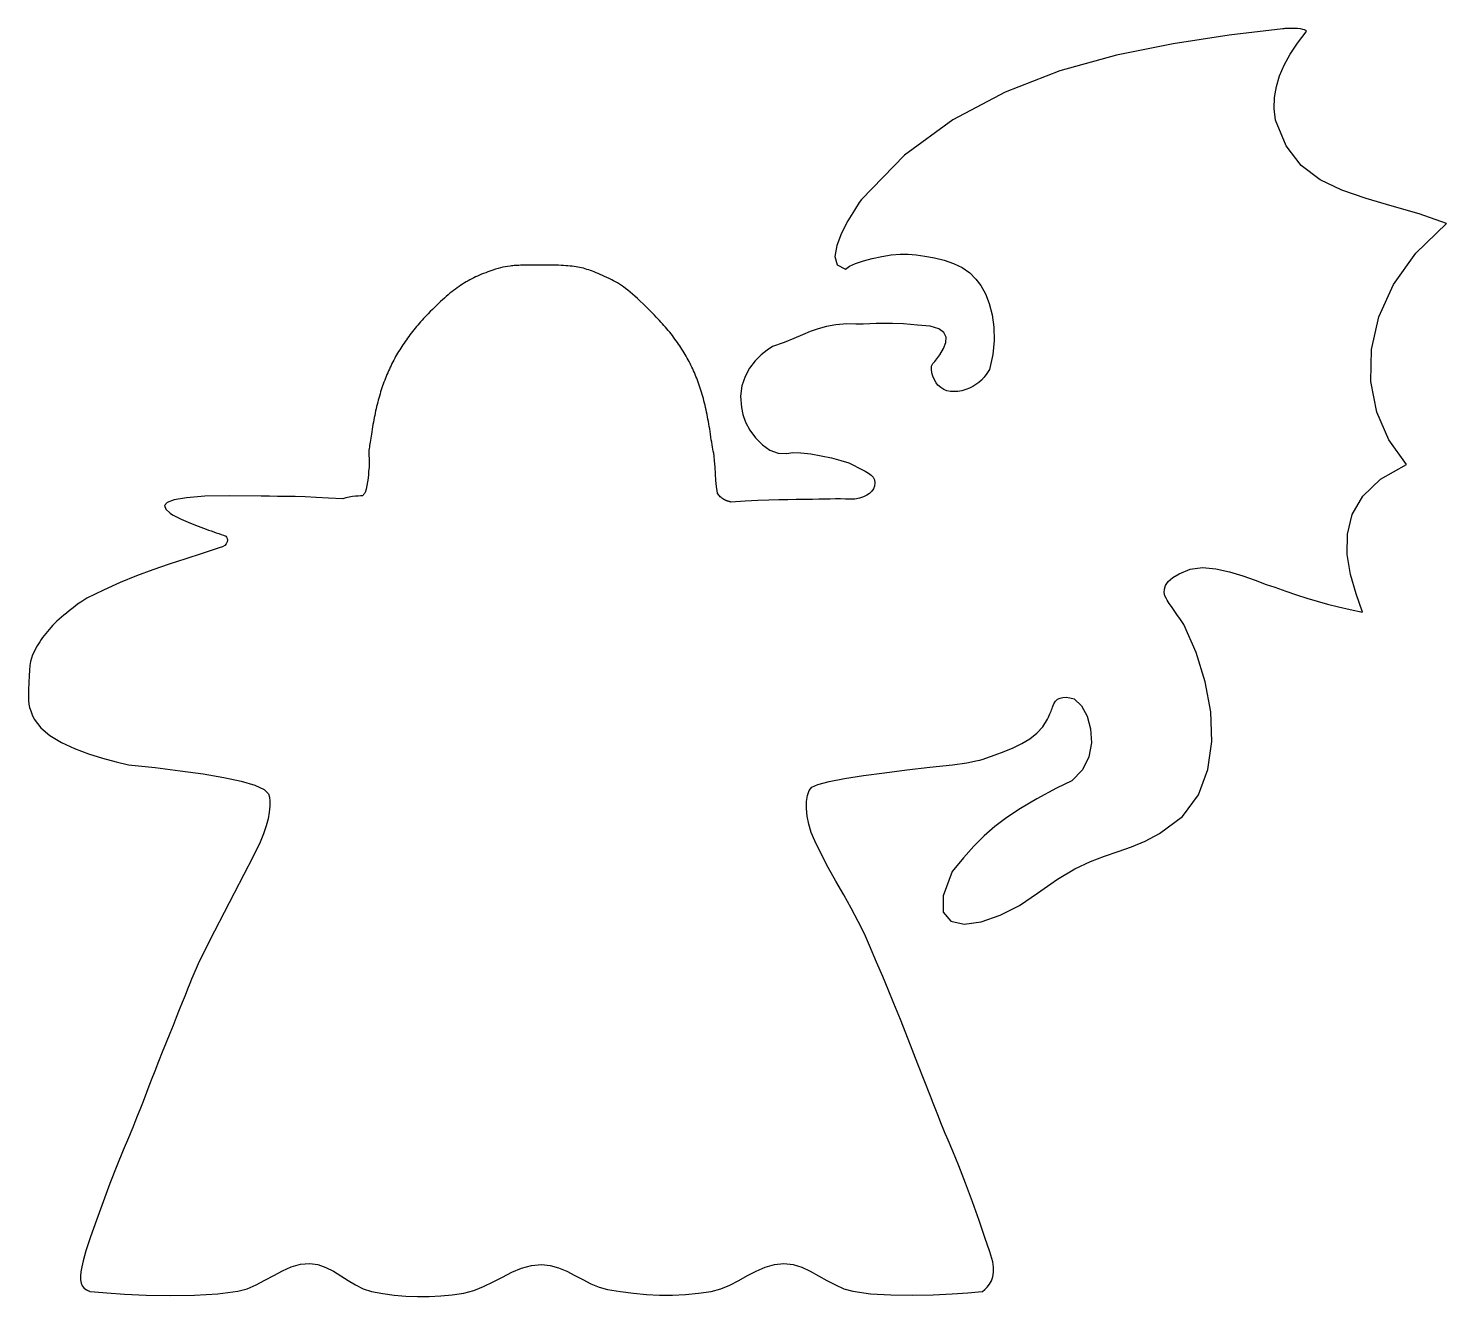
# Model space of a CAD drawing. Extents: x 0 to 233, y -1 to 208.
import ezdxf

# ---------------------------------------------------------------- set-up
doc = ezdxf.new("R2010")
doc.units = 0
doc.layers.get('0').update_dxf_attribs({"linetype": 'CONTINUOUS'})

msp = doc.modelspace()

# ---------------------------------------------------------------- linework, layer by layer
at = {"color": 7}
msp.add_lwpolyline([(207.73099, 207.740308), (207.551184, 207.740298), (207.371389, 207.737916), (207.192322, 207.73318), (207.014704, 207.72601), (206.839256, 207.716353), (206.6667, 207.704182), (206.497756, 207.689445), (206.333143, 207.672088), (197.508797, 206.603327), (188.325194, 205.215882), (178.985106, 203.320436), (169.691309, 200.727678), (160.646578, 197.248301), (152.05369, 192.692988), (144.115414, 186.872431), (137.034529, 179.597317), (136.684631, 179.096429), (135.866023, 177.84779), (134.816067, 176.092303), (133.772124, 174.070871), (132.971551, 172.024398), (132.651714, 170.193785), (133.04997, 168.819935), (134.403682, 168.143752), (135.055173, 168.608681), (136.068596, 169.071607), (137.353768, 169.510686), (138.820517, 169.904077), (140.378659, 170.229938), (141.938023, 170.466426), (143.408426, 170.591699), (144.699694, 170.583913), (146.007294, 170.465002), (147.474202, 170.273851), (149.033137, 169.990095), (150.616825, 169.593368), (152.157986, 169.063304), (153.589342, 168.379538), (154.843618, 167.521704), (155.853535, 166.469436), (156.688017, 165.430624), (157.437855, 164.091283), (158.066034, 162.485246), (158.535537, 160.646347), (158.809349, 158.608421), (158.850452, 156.405301), (158.621833, 154.070821), (158.086475, 151.638817), (157.654778, 150.945516), (157.219031, 150.36533), (156.773867, 149.881472), (156.313918, 149.477159), (155.833826, 149.135603), (155.328218, 148.840022), (154.791735, 148.573629), (154.21901, 148.319639), (153.526778, 148.146909), (152.870466, 148.035949), (152.248288, 147.993822), (151.658452, 148.027586), (151.099171, 148.144301), (150.568649, 148.351026), (150.065102, 148.654821), (149.586736, 149.062747), (149.308264, 149.454539), (149.034328, 149.950184), (148.794086, 150.511197), (148.616704, 151.099094), (148.53135, 151.675392), (148.56718, 152.201606), (148.753364, 152.639253), (149.119063, 152.949848), (149.909504, 154.033314), (150.534217, 155.081769), (150.912258, 156.064733), (150.962696, 156.951724), (150.60459, 157.712263), (149.757003, 158.315869), (148.338992, 158.732062), (146.269625, 158.930361), (143.949076, 159.114295), (142.124769, 159.199213), (140.672442, 159.212059), (139.467833, 159.17977), (138.386685, 159.129289), (137.304735, 159.087557), (136.097724, 159.081514), (134.641394, 159.138101), (132.833427, 158.973622), (131.287496, 158.69916), (129.912364, 158.326264), (128.616797, 157.866484), (127.309557, 157.331367), (125.89941, 156.732464), (124.29512, 156.081323), (122.40545, 155.389493), (121.505758, 154.816192), (120.52676, 154.024997), (119.545629, 153.028203), (118.639542, 151.838107), (117.885673, 150.467005), (117.361195, 148.927192), (117.143287, 147.230965), (117.309119, 145.39062), (117.49509, 144.252646), (117.96831, 142.968933), (118.691552, 141.639571), (119.627589, 140.364655), (120.739196, 139.244272), (121.989146, 138.378513), (123.340215, 137.867473), (124.755174, 137.811238), (125.732794, 137.94929), (127.08731, 137.912584), (128.688325, 137.734012), (130.405439, 137.446476), (132.108247, 137.082867), (133.666352, 136.676086), (134.949353, 136.259026), (135.826852, 135.864587), (136.46113, 135.500259), (137.081837, 135.178843), (137.666137, 134.879075), (138.19119, 134.579699), (138.634155, 134.259453), (138.972197, 133.897074), (139.182472, 133.471307), (139.242146, 132.960889), (139.171725, 132.445938), (139.005196, 131.993056), (138.741457, 131.597419), (138.379406, 131.254194), (137.917944, 130.958551), (137.355969, 130.705668), (136.692378, 130.490709), (135.926071, 130.308853), (135.185047, 130.320257), (134.410908, 130.327454), (133.602505, 130.330285), (132.75868, 130.328433), (131.878279, 130.321977), (130.960148, 130.310626), (130.003135, 130.294222), (129.006079, 130.272553), (127.6507, 130.251968), (126.300984, 130.234585), (124.907741, 130.21363), (123.421786, 130.182401), (121.793931, 130.134146), (119.97499, 130.062132), (117.915777, 129.959617), (115.567105, 129.819864), (115.482206, 129.850942), (115.39487, 129.880398), (115.305369, 129.908362), (115.213971, 129.934957), (115.120952, 129.960305), (115.026578, 129.98454), (114.931121, 130.007797), (114.83485, 130.030181), (114.774051, 130.058018), (114.714255, 130.086029), (114.655656, 130.114236), (114.598442, 130.142669), (114.542811, 130.171349), (114.488952, 130.200297), (114.437062, 130.229545), (114.387334, 130.259109), (114.229827, 130.361241), (114.082047, 130.469291), (113.943453, 130.584197), (113.8135, 130.70689), (113.691651, 130.838303), (113.577365, 130.979368), (113.470097, 131.131017), (113.369307, 131.294188), (113.274464, 131.674439), (113.185019, 132.402922), (113.100435, 133.368958), (113.020173, 134.461867), (112.943698, 135.570966), (112.870472, 136.58558), (112.799958, 137.395022), (112.731621, 137.888618), (112.664923, 138.197525), (112.599311, 138.527306), (112.534242, 138.878893), (112.469187, 139.253215), (112.403604, 139.651201), (112.336956, 140.07378), (112.268706, 140.521884), (112.198319, 140.996438), (112.134507, 141.422393), (112.06892, 141.842599), (112.001493, 142.257175), (111.932159, 142.666226), (111.860862, 143.069869), (111.787533, 143.468216), (111.71211, 143.861378), (111.634529, 144.249469), (111.554749, 144.632597), (111.472713, 145.010875), (111.388369, 145.384419), (111.301662, 145.753345), (111.212543, 146.117771), (111.120957, 146.477812), (111.026855, 146.833585), (110.930179, 147.185208), (110.830887, 147.532787), (110.728906, 147.876431), (110.624181, 148.216254), (110.516651, 148.55237), (110.406262, 148.884893), (110.292957, 149.213937), (110.176678, 149.539617), (110.057364, 149.862047), (109.934957, 150.181332), (109.809415, 150.497579), (109.680679, 150.810907), (109.548697, 151.121432), (109.413408, 151.429274), (109.274758, 151.734548), (109.13269, 152.037372), (108.987146, 152.337865), (108.838074, 152.636132), (108.685423, 152.932279), (108.529133, 153.226421), (108.369145, 153.518671), (108.205408, 153.809145), (108.037858, 154.097958), (107.866442, 154.385223), (107.6911, 154.671055), (107.511763, 154.955583), (107.328385, 155.238926), (107.140912, 155.521189), (106.949293, 155.80248), (106.753472, 156.082902), (106.553402, 156.362562), (106.349025, 156.641564), (106.140292, 156.920014), (105.927131, 157.198033), (105.709474, 157.475751), (105.487272, 157.753281), (105.260471, 158.030737), (105.029024, 158.308232), (104.792878, 158.585883), (104.551985, 158.863801), (104.306296, 159.1421), (104.05577, 159.42089), (103.800339, 159.700279), (103.539938, 159.980384), (103.274511, 160.26132), (103.003985, 160.543204), (102.728302, 160.826153), (102.447397, 161.110283), (102.161205, 161.395849), (101.624286, 161.924229), (101.118175, 162.414926), (100.640526, 162.869832), (100.18899, 163.290837), (99.761225, 163.679833), (99.354883, 164.038713), (98.967618, 164.369366), (98.597082, 164.673685), (98.240932, 164.953556), (97.896815, 165.21087), (97.562358, 165.447524), (97.235203, 165.665414), (96.912983, 165.866438), (96.593335, 166.052491), (96.273887, 166.225472), (95.952284, 166.387276), (95.542611, 166.584875), (95.150607, 166.771548), (94.774808, 166.947601), (94.413737, 167.113335), (94.065926, 167.269057), (93.729905, 167.41507), (93.404201, 167.551679), (93.087341, 167.679187), (92.777842, 167.797898), (92.474235, 167.908121), (92.175057, 168.010161), (91.878838, 168.104325), (91.584111, 168.190919), (91.289407, 168.270248), (90.993262, 168.34262), (90.694206, 168.408341), (90.390755, 168.467719), (90.081423, 168.521061), (89.764746, 168.56867), (89.439261, 168.61085), (89.103504, 168.647902), (88.756008, 168.680129), (88.395313, 168.707834), (88.019951, 168.731319), (87.628452, 168.750892), (87.219335, 168.766864), (86.791131, 168.77954), (86.34236, 168.789227), (85.871553, 168.796228), (85.377234, 168.800851), (84.857931, 168.803401), (84.312167, 168.804183), (83.848337, 168.803961), (83.409666, 168.803195), (82.994939, 168.801738), (82.60294, 168.799439), (82.232455, 168.796151), (81.882271, 168.791725), (81.551169, 168.786011), (81.237937, 168.778861), (80.941365, 168.770128), (80.660227, 168.759668), (80.393315, 168.747341), (80.139416, 168.733005), (79.897325, 168.716521), (79.665827, 168.697748), (79.44372, 168.676545), (79.229789, 168.652771), (78.821563, 168.596919), (78.431432, 168.529016), (78.049692, 168.447894), (77.666633, 168.352389), (77.272557, 168.241333), (76.857754, 168.113562), (76.412519, 167.96791), (75.927148, 167.80321), (75.570773, 167.678311), (75.221859, 167.550727), (74.879906, 167.420127), (74.544412, 167.286179), (74.214879, 167.14855), (73.890804, 167.006907), (73.571687, 166.860919), (73.257026, 166.710253), (72.946329, 166.554567), (72.639118, 166.393507), (72.334898, 166.226726), (72.033164, 166.053876), (71.733423, 165.874609), (71.435174, 165.688579), (71.137918, 165.495437), (70.841153, 165.294836), (70.544373, 165.086431), (70.247089, 164.86988), (69.948814, 164.64485), (69.649052, 164.411004), (69.34731, 164.168006), (69.043095, 163.91552), (68.735916, 163.65321), (68.42528, 163.380741), (68.110674, 163.097771), (67.791603, 162.803951), (67.46757, 162.498936), (67.138082, 162.182379), (66.802646, 161.853935), (66.460762, 161.513257), (66.111938, 161.160001), (65.755676, 160.793819), (65.502039, 160.529195), (65.252555, 160.264652), (65.00718, 160.000118), (64.765875, 159.735522), (64.528602, 159.470793), (64.295316, 159.205857), (64.065978, 158.940646), (63.840548, 158.675085), (63.618994, 158.409114), (63.401271, 158.142664), (63.187355, 157.875656), (62.97722, 157.60801), (62.770843, 157.339649), (62.568196, 157.070492), (62.36925, 156.800462), (62.173982, 156.52948), (61.982353, 156.257461), (61.794313, 155.984335), (61.60983, 155.710037), (61.428863, 155.434506), (61.251378, 155.157676), (61.077337, 154.879484), (60.906705, 154.599868), (60.739446, 154.318762), (60.575526, 154.036085), (60.414916, 153.751749), (60.257582, 153.465679), (60.103488, 153.177802), (59.952604, 152.888046), (59.80489, 152.596335), (59.660316, 152.302597), (59.518846, 152.006758), (59.380464, 151.708746), (59.245148, 151.40849), (59.112849, 151.105916), (58.983528, 150.800953), (58.857139, 150.493526), (58.73364, 150.183565), (58.612987, 149.870995), (58.495136, 149.555745), (58.380056, 149.237743), (58.267719, 148.916915), (58.158097, 148.593188), (58.05116, 148.266489), (57.946883, 147.936746), (57.845235, 147.603884), (57.746188, 147.267832), (57.649711, 146.928515), (57.555778, 146.585866), (57.464341, 146.239815), (57.375362, 145.890286), (57.2888, 145.537204), (57.204626, 145.180496), (57.122796, 144.820085), (57.043278, 144.455899), (56.966033, 144.087862), (56.891021, 143.715912), (56.818223, 143.339986), (56.747606, 142.960005), (56.679134, 142.575892), (56.612774, 142.18757), (56.548491, 141.794963), (56.486248, 141.39799), (56.426013, 140.996577), (56.374419, 140.647518), (56.32446, 140.314799), (56.276012, 139.997955), (56.228943, 139.696515), (56.183125, 139.410017), (56.138426, 139.137991), (56.09472, 138.879966), (56.051876, 138.635481), (56.023682, 138.334422), (56.018867, 137.932001), (56.029714, 137.465739), (56.048526, 136.973151), (56.06755, 136.49176), (56.079086, 136.059082), (56.075382, 135.712634), (56.048749, 135.489937), (56.011003, 135.253344), (55.97439, 134.86489), (55.931779, 134.361629), (55.876031, 133.780607), (55.800014, 133.158873), (55.696599, 132.533477), (55.558645, 131.941472), (55.379022, 131.419902), (55.333604, 131.332452), (55.272204, 131.238233), (55.201614, 131.14293), (55.128626, 131.052218), (55.060035, 130.971774), (55.002631, 130.907285), (54.963208, 130.864427), (54.94855, 130.84887), (54.860627, 130.846489), (54.61843, 130.836408), (54.254321, 130.813866), (53.800671, 130.774181), (53.289838, 130.712657), (52.754189, 130.624601), (52.226086, 130.505319), (51.737892, 130.350122), (49.389221, 130.489875), (47.330008, 130.592391), (45.511066, 130.664405), (43.883212, 130.71266), (42.397257, 130.743889), (41.004014, 130.764844), (39.654297, 130.782227), (38.298919, 130.802811), (33.066085, 130.861533), (29.01261, 130.769029), (26.028863, 130.542821), (24.005214, 130.200432), (22.83203, 129.759382), (22.39968, 129.2372), (22.598532, 128.651405), (23.318956, 128.019519), (23.567723, 127.856387), (23.840545, 127.691721), (24.135701, 127.525806), (24.451469, 127.358921), (24.786129, 127.191347), (25.137958, 127.023365), (25.505236, 126.855254), (25.886241, 126.6873), (26.279264, 126.519765), (26.682602, 126.352914), (27.094545, 126.18702), (27.513386, 126.022354), (27.93741, 125.859191), (28.364913, 125.6978), (28.794181, 125.538458), (29.223504, 125.381435), (29.651172, 125.227019), (30.075463, 125.075487), (30.494666, 124.927114), (30.907064, 124.782165), (31.310942, 124.640906), (31.704587, 124.503609), (32.086283, 124.370539), (32.454316, 124.24197), (32.616764, 124.076169), (32.720754, 123.841129), (32.753202, 123.560237), (32.701034, 123.256881), (32.551172, 122.954447), (32.290533, 122.676319), (31.906038, 122.445886), (31.384613, 122.286535), (28.614148, 121.383123), (25.879401, 120.496671), (23.169947, 119.599744), (20.475357, 118.664903), (17.785205, 117.664709), (15.089063, 116.571723), (12.376505, 115.358513), (9.637103, 113.997634), (9.120738, 113.699838), (8.61021, 113.372358), (8.108478, 113.022803), (7.6185, 112.658782), (7.143232, 112.287905), (6.685632, 111.917776), (6.248658, 111.556009), (5.835268, 111.210209), (5.443155, 110.875882), (5.067668, 110.543144), (4.708248, 110.211529), (4.364336, 109.880575), (4.035374, 109.549814), (3.720801, 109.21878), (3.42006, 108.887011), (3.132591, 108.554038), (2.857824, 108.219386), (2.595198, 107.882584), (2.344167, 107.543171), (2.104185, 107.200692), (1.874705, 106.854683), (1.655181, 106.504687), (1.445067, 106.150246), (1.243817, 105.790899), (0.939354, 105.207962), (0.697735, 104.675689), (0.509985, 104.150996), (0.367126, 103.590802), (0.260182, 102.952023), (0.180177, 102.191579), (0.118135, 101.266387), (0.065078, 100.133364), (0.019105, 98.919218), (-0.000099, 97.962429), (0.016982, 97.200511), (0.079865, 96.570977), (0.198067, 96.011346), (0.381104, 95.459132), (0.638493, 94.85185), (0.979751, 94.127013), (2.026486, 92.707529), (3.549343, 91.427189), (5.437306, 90.284866), (7.579362, 89.279431), (9.864496, 88.409751), (12.181691, 87.674699), (14.419935, 87.073145), (16.468211, 86.603959), (20.834686, 86.138099), (24.968952, 85.636026), (28.774972, 85.096921), (32.156707, 84.519963), (35.018117, 83.904328), (37.263171, 83.249198), (38.79582, 82.553754), (39.520035, 81.81717), (39.65217, 81.308099), (39.721147, 80.630805), (39.714585, 79.800868), (39.620134, 78.833879), (39.425417, 77.745415), (39.118064, 76.55107), (38.685705, 75.26642), (38.115976, 73.907057), (36.919135, 71.427036), (35.467113, 68.571319), (33.860896, 65.488317), (32.201474, 62.326435), (30.589839, 59.234083), (29.126979, 56.359666), (27.91388, 53.851593), (27.051534, 51.858275), (26.849348, 51.342518), (26.561759, 50.617792), (26.202144, 49.717375), (25.783877, 48.674541), (25.320334, 47.522569), (24.824887, 46.294728), (24.310913, 45.024299), (23.791784, 43.744557), (23.245283, 42.392806), (22.652872, 40.915997), (22.033422, 39.36188), (21.405802, 37.778203), (20.788883, 36.212719), (20.201535, 34.713172), (19.662628, 33.327314), (19.191032, 32.102891), (18.757513, 30.975673), (18.327716, 29.868402), (17.91286, 28.809294), (17.524161, 27.826563), (17.172836, 26.948424), (16.870103, 26.203095), (16.627179, 25.618789), (16.455281, 25.223724), (15.579858, 23.199323), (14.543502, 20.639289), (13.418441, 17.739371), (12.276907, 14.695326), (11.191128, 11.702902), (10.233335, 8.95786), (9.475756, 6.655946), (8.990621, 4.992918), (8.777171, 4.057928), (8.640474, 3.230779), (8.58098, 2.506906), (8.599138, 1.881746), (8.695396, 1.350732), (8.870203, 0.909301), (9.124008, 0.552889), (9.45726, 0.276929), (9.539231, 0.242305), (9.621203, 0.207682), (9.703175, 0.173059), (9.785147, 0.138435), (9.867118, 0.103812), (9.94909, 0.069189), (10.031062, 0.034565), (10.113034, -0.000058), (10.898404, -0.103105), (12.893594, -0.27092), (15.81642, -0.4563), (19.384698, -0.612055), (23.316245, -0.690988), (27.328874, -0.645903), (31.140406, -0.429601), (34.468653, 0.005109), (35.995957, 0.42972), (37.474134, 1.064837), (38.920662, 1.826316), (40.35301, 2.630014), (41.78866, 3.391789), (43.245086, 4.027501), (44.739757, 4.453004), (46.290154, 4.584158), (47.640243, 4.391004), (48.926293, 3.938937), (50.168255, 3.303148), (51.386085, 2.558825), (52.599731, 1.781154), (53.829149, 1.045324), (55.094294, 0.426524), (56.415118, -0.000058), (58.283259, -0.366287), (60.174212, -0.631317), (62.08122, -0.798351), (63.997518, -0.870582), (65.916345, -0.851215), (67.830942, -0.743445), (69.734545, -0.550471), (71.620391, -0.275495), (73.268806, 0.142343), (74.868435, 0.775949), (76.43652, 1.541341), (77.990299, 2.354543), (79.547014, 3.131577), (81.12391, 3.78846), (82.738228, 4.241221), (84.407206, 4.405873), (85.830279, 4.255222), (87.205146, 3.862308), (88.546798, 3.296774), (89.870223, 2.628262), (91.190414, 1.92641), (92.522361, 1.260861), (93.881052, 0.701254), (95.281478, 0.317235), (97.387395, -0.043527), (99.51356, -0.321368), (101.65347, -0.511876), (103.80062, -0.610642), (105.948513, -0.613288), (108.09064, -0.515334), (110.220504, -0.312407), (112.331601, -0.00009), (113.877588, 0.410334), (115.373696, 1.032907), (116.837553, 1.784781), (118.286787, 2.583114), (119.739025, 3.345058), (121.211894, 3.987771), (122.723024, 4.428411), (124.290043, 4.584126), (125.7826, 4.408786), (127.216991, 3.962633), (128.611438, 3.324349), (129.984157, 2.572628), (131.35337, 1.786152), (132.737295, 1.043612), (134.154154, 0.423691), (135.622168, 0.005077), (138.533678, -0.391038), (141.868306, -0.589224), (145.379536, -0.631947), (148.820858, -0.561681), (151.945756, -0.420891), (154.507719, -0.25205), (156.260232, -0.097626), (156.956785, -0.00009), (157.339261, 0.288353), (157.725407, 0.677691), (158.088392, 1.16296), (158.401399, 1.739212), (158.637601, 2.401488), (158.770175, 3.144832), (158.772292, 3.964292), (158.61714, 4.854911), (158.126971, 6.496714), (157.351366, 8.833964), (156.372471, 11.64182), (155.272439, 14.69544), (154.133416, 17.769983), (153.037551, 20.640609), (152.066994, 23.082475), (151.30389, 24.870743), (151.099227, 25.336683), (150.82487, 25.987118), (150.492792, 26.792386), (150.114969, 27.722817), (149.703375, 28.748744), (149.269985, 29.840507), (148.826776, 30.968434), (148.385721, 32.102859), (146.329276, 37.376605), (144.712537, 41.50138), (143.429993, 44.741097), (142.376132, 47.359671), (141.445436, 49.621017), (140.532398, 51.789047), (139.531504, 54.12768), (138.337241, 56.900829), (137.519652, 58.800405), (136.507665, 60.846605), (135.354722, 63.001578), (134.114263, 65.22747), (132.839728, 67.486435), (131.584555, 69.740619), (130.402185, 71.952173), (129.346059, 74.083243), (128.784576, 75.452637), (128.369188, 76.826983), (128.098165, 78.165875), (127.969773, 79.428904), (127.982288, 80.575663), (128.133965, 81.565742), (128.423081, 82.358733), (128.847901, 82.914228), (129.866031, 83.390581), (131.724642, 83.874446), (134.271576, 84.360009), (137.354679, 84.841448), (140.821797, 85.312946), (144.52077, 85.768685), (148.299443, 86.202845), (152.005661, 86.609611), (152.779368, 86.703249), (153.573915, 86.817851), (154.366712, 86.948952), (155.135171, 87.092094), (155.8567, 87.242817), (156.508718, 87.396656), (157.068629, 87.549154), (157.513849, 87.695849), (159.016939, 88.248866), (160.523442, 88.813381), (161.997732, 89.419483), (163.404194, 90.097263), (164.707206, 90.876813), (165.871145, 91.788223), (166.860395, 92.861582), (167.639331, 94.126981), (167.784805, 94.430096), (167.916218, 94.709133), (168.034201, 94.967875), (168.139373, 95.210109), (168.232358, 95.439619), (168.313783, 95.660189), (168.384271, 95.875605), (168.444448, 96.089653), (168.673275, 96.636049), (168.95408, 97.066134), (169.292091, 97.384407), (169.692527, 97.595362), (170.160617, 97.703497), (170.701585, 97.713313), (171.320651, 97.629308), (172.023043, 97.455977), (173.224223, 96.313829), (174.153759, 94.59886), (174.723809, 92.498487), (174.846536, 90.200128), (174.434104, 87.891205), (173.39867, 85.759134), (171.652402, 83.991331), (169.107457, 82.775219), (165.888488, 81.026926), (163.202547, 79.441569), (160.936345, 77.942675), (158.976598, 76.45377), (157.210017, 74.898377), (155.52332, 73.20003), (153.803213, 71.282248), (151.936414, 69.068564), (150.46555, 65.052427), (150.496837, 62.375658), (151.740537, 60.878231), (153.906909, 60.400113), (156.706211, 60.781274), (159.848702, 61.861687), (163.044641, 63.481323), (166.004288, 65.480152), (169.256033, 67.807647), (172.121169, 69.49471), (174.686477, 70.704697), (177.03875, 71.600975), (179.264769, 72.346907), (181.451325, 73.105854), (183.685205, 74.04118), (186.053194, 75.316244), (189.832256, 78.116925), (192.454705, 81.686286), (194.030797, 85.853826), (194.670779, 90.44904), (194.484904, 95.301427), (193.583423, 100.240478), (192.076589, 105.095696), (190.074654, 109.696573), (189.730137, 110.167817), (189.387647, 110.649123), (189.046287, 111.13919), (188.705157, 111.636728), (188.363358, 112.140439), (188.019987, 112.649026), (187.674153, 113.161199), (187.324951, 113.675657), (187.13671, 113.994205), (186.960707, 114.420256), (186.853241, 114.932164), (186.870624, 115.508289), (187.069135, 116.126993), (187.505087, 116.766634), (188.234776, 117.405571), (189.314503, 118.022164), (191.105696, 118.808508), (193.150295, 119.045313), (195.345956, 118.855474), (197.590331, 118.361883), (199.781081, 117.687429), (201.81586, 116.955009), (203.59232, 116.28751), (205.008118, 115.807829), (206.828491, 115.172588), (208.574352, 114.581239), (210.280814, 114.029485), (211.982993, 113.513021), (213.716, 113.027545), (215.514958, 112.568755), (217.414973, 112.132345), (219.451167, 111.714021), (218.385862, 114.705212), (217.48332, 117.902702), (216.943584, 121.209395), (216.966682, 124.52821), (217.752682, 127.762048), (219.501612, 130.813823), (222.413516, 133.586445), (226.688439, 135.982824), (223.784256, 140.033965), (221.806321, 144.635313), (220.824267, 149.640787), (220.907714, 154.904302), (222.126292, 160.279775), (224.549627, 165.621121), (228.247343, 170.782256), (233.289071, 175.617098), (228.797668, 177.218518), (224.353277, 178.513802), (220.071633, 179.731341), (216.068472, 181.099527), (212.459531, 182.846749), (209.360546, 185.201399), (206.887253, 188.391869), (205.155385, 192.646549), (204.947, 194.548406), (204.991674, 196.385161), (205.282004, 198.176909), (205.810578, 199.943752), (206.569996, 201.705787), (207.552844, 203.483107), (208.751718, 205.295817), (210.159215, 207.164009), (210.221333, 207.285511), (210.139826, 207.395456), (209.934268, 207.492555), (209.62424, 207.575518), (209.229315, 207.643053), (208.769073, 207.693871), (208.263089, 207.726685)], close=True, dxfattribs=at)

doc.saveas('drawing.dxf')
